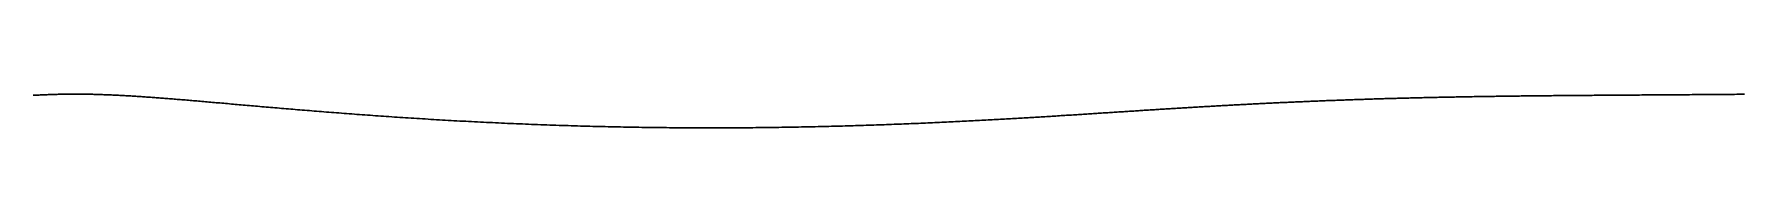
# Model space of a CAD drawing. Header units: inches. Extents: x 130170 to 284068, y 377793 to 804530.
# Drawn here: x 255763.7 to 255829.5, y 734738.8 to 734740.1 of the extents above; entities that cross this region are included whole.
import ezdxf

# ---------------------------------------------------------------- set-up
doc = ezdxf.new("R2010")
doc.units = ezdxf.units.IN
doc.header["$MEASUREMENT"] = 0
doc.layers.add('muni_il', color=7, linetype='Continuous')

msp = doc.modelspace()

# ---------------------------------------------------------------- linework, layer by layer
at = {"layer": 'muni_il'}
for points in [[(255763.634, 734740.082), (255763.673, 734740.084), (255763.712, 734740.086), (255763.751, 734740.088), (255763.789, 734740.09), (255763.828, 734740.092), (255763.867, 734740.094), (255763.905, 734740.096), (255763.944, 734740.098), (255763.983, 734740.099), (255764.021, 734740.101), (255764.059, 734740.103), (255764.098, 734740.104), (255764.136, 734740.106), (255764.175, 734740.107), (255764.213, 734740.109), (255764.251, 734740.11), (255764.29, 734740.112), (255764.328, 734740.113), (255764.366, 734740.114), (255764.405, 734740.115), (255764.443, 734740.116), (255764.481, 734740.117), (255764.519, 734740.118), (255764.558, 734740.119), (255764.596, 734740.12), (255764.634, 734740.121), (255764.673, 734740.122), (255764.711, 734740.123), (255764.749, 734740.123), (255764.788, 734740.124), (255764.826, 734740.125), (255764.865, 734740.125), (255764.903, 734740.126), (255764.942, 734740.126), (255764.98, 734740.127), (255765.019, 734740.127), (255765.058, 734740.127), (255765.097, 734740.127), (255765.136, 734740.127), (255765.174, 734740.128), (255765.213, 734740.128), (255765.253, 734740.128), (255765.292, 734740.128), (255765.331, 734740.128), (255765.37, 734740.127), (255765.41, 734740.127), (255765.449, 734740.127), (255765.489, 734740.127), (255765.528, 734740.126), (255765.568, 734740.126), (255765.608, 734740.125), (255765.648, 734740.125), (255765.688, 734740.124), (255765.729, 734740.124), (255765.769, 734740.123), (255765.81, 734740.122), (255765.85, 734740.122), (255765.891, 734740.121), (255765.932, 734740.12), (255765.973, 734740.119), (255766.014, 734740.118), (255766.056, 734740.117), (255766.098, 734740.116), (255766.139, 734740.114), (255766.181, 734740.113), (255766.223, 734740.112), (255766.266, 734740.11), (255766.308, 734740.109), (255766.351, 734740.107), (255766.394, 734740.106), (255766.437, 734740.104), (255766.48, 734740.103), (255766.524, 734740.101), (255766.567, 734740.099), (255766.611, 734740.097), (255766.655, 734740.095), (255766.7, 734740.094), (255766.744, 734740.092), (255766.789, 734740.089), (255766.834, 734740.087), (255766.879, 734740.085), (255766.925, 734740.083), (255766.971, 734740.081), (255767.017, 734740.078), (255767.063, 734740.076), (255767.11, 734740.073), (255767.156, 734740.071), (255767.204, 734740.068), (255767.251, 734740.065), (255767.299, 734740.063), (255767.347, 734740.06), (255767.395, 734740.057), (255767.444, 734740.054), (255767.492, 734740.051), (255767.542, 734740.048), (255767.591, 734740.045), (255767.641, 734740.042), (255767.691, 734740.038), (255767.741, 734740.035), (255767.792, 734740.032), (255767.843, 734740.028), (255767.895, 734740.025), (255767.946, 734740.021), (255767.999, 734740.017), (255768.051, 734740.014), (255768.104, 734740.01), (255768.157, 734740.006), (255768.211, 734740.002), (255768.264, 734739.998), (255768.319, 734739.994), (255768.373, 734739.99), (255768.428, 734739.986), (255768.484, 734739.982), (255768.54, 734739.978), (255768.596, 734739.973), (255768.652, 734739.969), (255768.709, 734739.965), (255768.767, 734739.96), (255768.824, 734739.956), (255768.882, 734739.951), (255768.941, 734739.946), (255769, 734739.942), (255769.059, 734739.937), (255769.119, 734739.932), (255769.179, 734739.927), (255769.24, 734739.922), (255769.301, 734739.917), (255769.363, 734739.912), (255769.425, 734739.907), (255769.487, 734739.902), (255769.55, 734739.896), (255769.613, 734739.891), (255769.677, 734739.886), (255769.741, 734739.88), (255769.805, 734739.875), (255769.87, 734739.869), (255769.936, 734739.863), (255770.002, 734739.858), (255770.068, 734739.852), (255770.135, 734739.846), (255770.203, 734739.84), (255770.27, 734739.835), (255770.339, 734739.829), (255770.407, 734739.823), (255770.477, 734739.817), (255770.546, 734739.811), (255770.616, 734739.805), (255770.687, 734739.798), (255770.758, 734739.792), (255770.83, 734739.786), (255770.902, 734739.78), (255770.974, 734739.773), (255771.047, 734739.767), (255771.121, 734739.76), (255771.195, 734739.754), (255771.27, 734739.747), (255771.345, 734739.741), (255771.42, 734739.734), (255771.496, 734739.727), (255771.572, 734739.721), (255771.649, 734739.714), (255771.727, 734739.707), (255771.805, 734739.7), (255771.883, 734739.693), (255771.962, 734739.687), (255772.041, 734739.68), (255772.121, 734739.673), (255772.202, 734739.666), (255772.282, 734739.659), (255772.364, 734739.651), (255772.446, 734739.644), (255772.528, 734739.637), (255772.611, 734739.63), (255772.694, 734739.623), (255772.778, 734739.616), (255772.862, 734739.608), (255772.947, 734739.601), (255773.032, 734739.594), (255773.118, 734739.587), (255773.204, 734739.579), (255773.291, 734739.572), (255773.378, 734739.565), (255773.466, 734739.557), (255773.554, 734739.55), (255773.643, 734739.542), (255773.732, 734739.535), (255773.821, 734739.527), (255773.911, 734739.52), (255774.002, 734739.512), (255774.093, 734739.505), (255774.184, 734739.497), (255774.276, 734739.49), (255774.369, 734739.482), (255774.462, 734739.475), (255774.555, 734739.467), (255774.649, 734739.46), (255774.743, 734739.452), (255774.837, 734739.445), (255774.933, 734739.437), (255775.028, 734739.43), (255775.124, 734739.422), (255775.221, 734739.415), (255775.318, 734739.407), (255775.415, 734739.4), (255775.512, 734739.392), (255775.611, 734739.385), (255775.709, 734739.377), (255775.808, 734739.37), (255775.908, 734739.362), (255776.008, 734739.355), (255776.108, 734739.347), (255776.208, 734739.34), (255776.31, 734739.332), (255776.411, 734739.325), (255776.513, 734739.318), (255776.615, 734739.31), (255776.718, 734739.303), (255776.821, 734739.295), (255776.924, 734739.288), (255777.028, 734739.281), (255777.132, 734739.274), (255777.237, 734739.266), (255777.342, 734739.259), (255777.447, 734739.252), (255777.553, 734739.245), (255777.659, 734739.238), (255777.765, 734739.231), (255777.872, 734739.224), (255777.979, 734739.217), (255778.086, 734739.21), (255778.194, 734739.203), (255778.302, 734739.196), (255778.41, 734739.189), (255778.519, 734739.182), (255778.628, 734739.175), (255778.737, 734739.169), (255778.847, 734739.162), (255778.957, 734739.155), (255779.067, 734739.149), (255779.177, 734739.142), (255779.288, 734739.136), (255779.399, 734739.129), (255779.51, 734739.123), (255779.622, 734739.116), (255779.734, 734739.11), (255779.846, 734739.104), (255779.958, 734739.098), (255780.071, 734739.091), (255780.184, 734739.085), (255780.297, 734739.079), (255780.41, 734739.073), (255780.524, 734739.067), (255780.638, 734739.061), (255780.752, 734739.056), (255780.866, 734739.05), (255780.98, 734739.044), (255781.095, 734739.038), (255781.21, 734739.033), (255781.325, 734739.027), (255781.44, 734739.022), (255781.556, 734739.016), (255781.671, 734739.011), (255781.787, 734739.006), (255781.903, 734739.001), (255782.019, 734738.996), (255782.135, 734738.991), (255782.252, 734738.986), (255782.368, 734738.981), (255782.485, 734738.976), (255782.602, 734738.971), (255782.719, 734738.966), (255782.836, 734738.962), (255782.953, 734738.957), (255783.07, 734738.953), (255783.188, 734738.948), (255783.305, 734738.944), (255783.423, 734738.94), (255783.541, 734738.936), (255783.658, 734738.931), (255783.776, 734738.927), (255783.894, 734738.923), (255784.012, 734738.92), (255784.13, 734738.916), (255784.248, 734738.912), (255784.367, 734738.908), (255784.485, 734738.905), (255784.603, 734738.901), (255784.722, 734738.898), (255784.84, 734738.895), (255784.958, 734738.891), (255785.077, 734738.888), (255785.195, 734738.885), (255785.314, 734738.882), (255785.432, 734738.879), (255785.55, 734738.876), (255785.669, 734738.873), (255785.787, 734738.871), (255785.906, 734738.868), (255786.024, 734738.866), (255786.143, 734738.863), (255786.261, 734738.861), (255786.379, 734738.858), (255786.497, 734738.856), (255786.616, 734738.854), (255786.734, 734738.852), (255786.852, 734738.85), (255786.97, 734738.848), (255787.088, 734738.846), (255787.206, 734738.844), (255787.324, 734738.843), (255787.441, 734738.841), (255787.559, 734738.84), (255787.677, 734738.838), (255787.794, 734738.837), (255787.912, 734738.836), (255788.029, 734738.835), (255788.146, 734738.833), (255788.263, 734738.832), (255788.38, 734738.831), (255788.497, 734738.831), (255788.614, 734738.83), (255788.73, 734738.829), (255788.847, 734738.829), (255788.963, 734738.828), (255789.079, 734738.828), (255789.195, 734738.827), (255789.311, 734738.827), (255789.426, 734738.827), (255789.542, 734738.826), (255789.657, 734738.826), (255789.772, 734738.826), (255789.887, 734738.826), (255790.002, 734738.826), (255790.117, 734738.827), (255790.231, 734738.827), (255790.345, 734738.827), (255790.459, 734738.828), (255790.573, 734738.828), (255790.687, 734738.829), (255790.8, 734738.829), (255790.913, 734738.83), (255791.026, 734738.831), (255791.139, 734738.832), (255791.251, 734738.833), (255791.363, 734738.834), (255791.475, 734738.835), (255791.587, 734738.836), (255791.699, 734738.837), (255791.81, 734738.838), (255791.921, 734738.84), (255792.032, 734738.841), (255792.142, 734738.842), (255792.253, 734738.844), (255792.362, 734738.846), (255792.472, 734738.847), (255792.582, 734738.849), (255792.691, 734738.851), (255792.8, 734738.852), (255792.908, 734738.854), (255793.017, 734738.856), (255793.125, 734738.858), (255793.233, 734738.86), (255793.34, 734738.862), (255793.447, 734738.864), (255793.554, 734738.867), (255793.661, 734738.869), (255793.767, 734738.871), (255793.873, 734738.874), (255793.978, 734738.876), (255794.084, 734738.879), (255794.189, 734738.881), (255794.294, 734738.884), (255794.398, 734738.886), (255794.502, 734738.889), (255794.606, 734738.892), (255794.709, 734738.895), (255794.812, 734738.898), (255794.915, 734738.9), (255795.017, 734738.903), (255795.12, 734738.906), (255795.221, 734738.909), (255795.323, 734738.912), (255795.424, 734738.916), (255795.524, 734738.919), (255795.625, 734738.922), (255795.725, 734738.925), (255795.825, 734738.928), (255795.924, 734738.932), (255796.023, 734738.935), (255796.121, 734738.938), (255796.22, 734738.942), (255796.318, 734738.945), (255796.415, 734738.949), (255796.512, 734738.952), (255796.609, 734738.956), (255796.706, 734738.959), (255796.802, 734738.963), (255796.897, 734738.967), (255796.993, 734738.97), (255797.088, 734738.974), (255797.183, 734738.978), (255797.277, 734738.982), (255797.371, 734738.985), (255797.464, 734738.989), (255797.557, 734738.993), (255797.65, 734738.997), (255797.743, 734739.001), (255797.835, 734739.005), (255797.926, 734739.009), (255798.018, 734739.013), (255798.108, 734739.017), (255798.199, 734739.021), (255798.289, 734739.025), (255798.379, 734739.029), (255798.469, 734739.033), (255798.558, 734739.037), (255798.646, 734739.041), (255798.735, 734739.045), (255798.823, 734739.049), (255798.91, 734739.054), (255798.997, 734739.058), (255799.084, 734739.062), (255799.171, 734739.066), (255799.257, 734739.071), (255799.342, 734739.075), (255799.428, 734739.079), (255799.513, 734739.083), (255799.597, 734739.088), (255799.681, 734739.092), (255799.765, 734739.096), (255799.849, 734739.101), (255799.932, 734739.105), (255800.014, 734739.109), (255800.097, 734739.114), (255800.179, 734739.118), (255800.26, 734739.122), (255800.342, 734739.127), (255800.423, 734739.131), (255800.503, 734739.135), (255800.583, 734739.14), (255800.663, 734739.144), (255800.743, 734739.149), (255800.822, 734739.153), (255800.9, 734739.157), (255800.979, 734739.162), (255801.057, 734739.166), (255801.134, 734739.17), (255801.212, 734739.175), (255801.289, 734739.179), (255801.365, 734739.184), (255801.442, 734739.188), (255801.518, 734739.193), (255801.593, 734739.197), (255801.668, 734739.201), (255801.743, 734739.206), (255801.818, 734739.21), (255801.892, 734739.214), (255801.966, 734739.219), (255802.04, 734739.223), (255802.113, 734739.228), (255802.186, 734739.232), (255802.258, 734739.236), (255802.331, 734739.241), (255802.402, 734739.245), (255802.474, 734739.249), (255802.545, 734739.254), (255802.616, 734739.258), (255802.687, 734739.262), (255802.757, 734739.267), (255802.827, 734739.271), (255802.897, 734739.275), (255802.966, 734739.28), (255803.036, 734739.284), (255803.104, 734739.288), (255803.173, 734739.293), (255803.241, 734739.297), (255803.309, 734739.301), (255803.377, 734739.305), (255803.444, 734739.31), (255803.511, 734739.314), (255803.578, 734739.318), (255803.644, 734739.322), (255803.71, 734739.327), (255803.776, 734739.331), (255803.842, 734739.335), (255803.907, 734739.339), (255803.973, 734739.343), (255804.037, 734739.347), (255804.102, 734739.352), (255804.166, 734739.356), (255804.23, 734739.36), (255804.294, 734739.364), (255804.358, 734739.368), (255804.421, 734739.372), (255804.484, 734739.376), (255804.547, 734739.38), (255804.609, 734739.384), (255804.672, 734739.388), (255804.734, 734739.392), (255804.796, 734739.396), (255804.857, 734739.4), (255804.919, 734739.404), (255804.98, 734739.408), (255805.041, 734739.412), (255805.101, 734739.416), (255805.162, 734739.42), (255805.222, 734739.424), (255805.282, 734739.428), (255805.342, 734739.432), (255805.402, 734739.436), (255805.461, 734739.439), (255805.521, 734739.443), (255805.58, 734739.447), (255805.639, 734739.451), (255805.697, 734739.455), (255805.756, 734739.458), (255805.814, 734739.462), (255805.872, 734739.466), (255805.93, 734739.47), (255805.988, 734739.474), (255806.045, 734739.477), (255806.103, 734739.481), (255806.16, 734739.485), (255806.217, 734739.488), (255806.274, 734739.492), (255806.331, 734739.496), (255806.387, 734739.499), (255806.444, 734739.503), (255806.5, 734739.506), (255806.556, 734739.51), (255806.612, 734739.513), (255806.668, 734739.517), (255806.724, 734739.521), (255806.779, 734739.524), (255806.835, 734739.528), (255806.89, 734739.531), (255806.945, 734739.535), (255807, 734739.538), (255807.055, 734739.542), (255807.11, 734739.545), (255807.165, 734739.549), (255807.219, 734739.552), (255807.274, 734739.555), (255807.328, 734739.559), (255807.382, 734739.562), (255807.436, 734739.565), (255807.49, 734739.569), (255807.544, 734739.572), (255807.598, 734739.575), (255807.652, 734739.579), (255807.705, 734739.582), (255807.759, 734739.585), (255807.812, 734739.589), (255807.866, 734739.592), (255807.919, 734739.595), (255807.972, 734739.598), (255808.025, 734739.602), (255808.078, 734739.605), (255808.131, 734739.608), (255808.184, 734739.611), (255808.237, 734739.614), (255808.29, 734739.617), (255808.342, 734739.621), (255808.395, 734739.624), (255808.448, 734739.627), (255808.5, 734739.63), (255808.553, 734739.633), (255808.605, 734739.636), (255808.658, 734739.639), (255808.71, 734739.642), (255808.762, 734739.645), (255808.814, 734739.648), (255808.867, 734739.651), (255808.919, 734739.654), (255808.971, 734739.657), (255809.023, 734739.66), (255809.075, 734739.663), (255809.127, 734739.666), (255809.179, 734739.669), (255809.231, 734739.672), (255809.283, 734739.675), (255809.335, 734739.678), (255809.387, 734739.681), (255809.439, 734739.684), (255809.491, 734739.687), (255809.543, 734739.69), (255809.595, 734739.692), (255809.646, 734739.695), (255809.698, 734739.698), (255809.75, 734739.701), (255809.802, 734739.704), (255809.854, 734739.707), (255809.906, 734739.709), (255809.957, 734739.712), (255810.009, 734739.715), (255810.061, 734739.718), (255810.113, 734739.721), (255810.165, 734739.723), (255810.217, 734739.726), (255810.269, 734739.729), (255810.321, 734739.731), (255810.373, 734739.734), (255810.424, 734739.737), (255810.477, 734739.739), (255810.529, 734739.742), (255810.581, 734739.745), (255810.633, 734739.748), (255810.685, 734739.75), (255810.737, 734739.753), (255810.789, 734739.756), (255810.841, 734739.758), (255810.893, 734739.761), (255810.946, 734739.763), (255810.998, 734739.766), (255811.05, 734739.769), (255811.103, 734739.771), (255811.155, 734739.774), (255811.207, 734739.776), (255811.26, 734739.779), (255811.312, 734739.781), (255811.365, 734739.784), (255811.418, 734739.786), (255811.47, 734739.789), (255811.523, 734739.791), (255811.576, 734739.794), (255811.629, 734739.796), (255811.682, 734739.799), (255811.734, 734739.801), (255811.787, 734739.804), (255811.84, 734739.806), (255811.894, 734739.809), (255811.947, 734739.811), (255812, 734739.814), (255812.053, 734739.816), (255812.107, 734739.818), (255812.16, 734739.821), (255812.214, 734739.823), (255812.267, 734739.826), (255812.321, 734739.828), (255812.375, 734739.83), (255812.429, 734739.833), (255812.482, 734739.835), (255812.536, 734739.837), (255812.59, 734739.84), (255812.645, 734739.842), (255812.699, 734739.844), (255812.753, 734739.847), (255812.807, 734739.849), (255812.862, 734739.851), (255812.916, 734739.853), (255812.971, 734739.856), (255813.026, 734739.858), (255813.08, 734739.86), (255813.135, 734739.862), (255813.19, 734739.865), (255813.245, 734739.867), (255813.3, 734739.869), (255813.356, 734739.871), (255813.411, 734739.873), (255813.467, 734739.876), (255813.522, 734739.878), (255813.578, 734739.88), (255813.633, 734739.882), (255813.689, 734739.884), (255813.745, 734739.886), (255813.801, 734739.888), (255813.857, 734739.891), (255813.914, 734739.893), (255813.97, 734739.895), (255814.026, 734739.897), (255814.083, 734739.899), (255814.14, 734739.901), (255814.197, 734739.903), (255814.254, 734739.905), (255814.311, 734739.907), (255814.368, 734739.909), (255814.425, 734739.911), (255814.482, 734739.913), (255814.54, 734739.915), (255814.598, 734739.917), (255814.655, 734739.919), (255814.713, 734739.921), (255814.771, 734739.923), (255814.829, 734739.925), (255814.887, 734739.927), (255814.946, 734739.929), (255815.004, 734739.931), (255815.063, 734739.932), (255815.122, 734739.934), (255815.181, 734739.936), (255815.24, 734739.938), (255815.299, 734739.94), (255815.358, 734739.942), (255815.418, 734739.944), (255815.477, 734739.945), (255815.537, 734739.947), (255815.597, 734739.949), (255815.657, 734739.951), (255815.717, 734739.953), (255815.777, 734739.954), (255815.838, 734739.956), (255815.898, 734739.958), (255815.959, 734739.959), (255816.02, 734739.961), (255816.081, 734739.963), (255816.142, 734739.965), (255816.204, 734739.966), (255816.265, 734739.968), (255816.327, 734739.97), (255816.389, 734739.971), (255816.451, 734739.973), (255816.513, 734739.975), (255816.575, 734739.976), (255816.638, 734739.978), (255816.7, 734739.979), (255816.763, 734739.981), (255816.826, 734739.983), (255816.889, 734739.984), (255816.953, 734739.986), (255817.016, 734739.987), (255817.08, 734739.989), (255817.144, 734739.99), (255817.208, 734739.992), (255817.272, 734739.993), (255817.336, 734739.995), (255817.401, 734739.996), (255817.466, 734739.998), (255817.531, 734739.999), (255817.596, 734740.001), (255817.661, 734740.002), (255817.727, 734740.003), (255817.792, 734740.005), (255817.858, 734740.006), (255817.924, 734740.008), (255817.991, 734740.009), (255818.057, 734740.01), (255818.124, 734740.011), (255818.191, 734740.013), (255818.258, 734740.014), (255818.325, 734740.015), (255818.393, 734740.017), (255818.46, 734740.018), (255818.528, 734740.019), (255818.596, 734740.021), (255818.665, 734740.022), (255818.733, 734740.023), (255818.802, 734740.024), (255818.871, 734740.025), (255818.94, 734740.027), (255819.01, 734740.028), (255819.079, 734740.029), (255819.149, 734740.03), (255819.219, 734740.031), (255819.289, 734740.032), (255819.36, 734740.034), (255819.43, 734740.035), (255819.501, 734740.036), (255819.572, 734740.037), (255819.644, 734740.038), (255819.716, 734740.039), (255819.787, 734740.04), (255819.86, 734740.041), (255819.932, 734740.042), (255820.004, 734740.043), (255820.077, 734740.044), (255820.15, 734740.045), (255820.223, 734740.046), (255820.297, 734740.047), (255820.371, 734740.048), (255820.445, 734740.049), (255820.519, 734740.05), (255820.593, 734740.051), (255820.668, 734740.052), (255820.743, 734740.053), (255820.818, 734740.054), (255820.894, 734740.055), (255820.969, 734740.056), (255821.045, 734740.056), (255821.122, 734740.057), (255821.198, 734740.058), (255821.275, 734740.059), (255821.351, 734740.06), (255821.429, 734740.061), (255821.506, 734740.062), (255821.584, 734740.062), (255821.662, 734740.063), (255821.74, 734740.064), (255821.819, 734740.065), (255821.897, 734740.066), (255821.976, 734740.066), (255822.055, 734740.067), (255822.135, 734740.068), (255822.215, 734740.069), (255822.295, 734740.069), (255822.375, 734740.07), (255822.455, 734740.071), (255822.536, 734740.072), (255822.617, 734740.072), (255822.698, 734740.073), (255822.78, 734740.074), (255822.862, 734740.075), (255822.944, 734740.075), (255823.026, 734740.076), (255823.109, 734740.077), (255823.192, 734740.077), (255823.275, 734740.078), (255823.358, 734740.079), (255823.442, 734740.079), (255823.526, 734740.08), (255823.61, 734740.081), (255823.694, 734740.081), (255823.779, 734740.082), (255823.864, 734740.083), (255823.949, 734740.083), (255824.034, 734740.084), (255824.12, 734740.085), (255824.206, 734740.085), (255824.292, 734740.086), (255824.378, 734740.086), (255824.465, 734740.087), (255824.552, 734740.088), (255824.639, 734740.088), (255824.726, 734740.089), (255824.814, 734740.089), (255824.902, 734740.09), (255824.99, 734740.091), (255825.078, 734740.091), (255825.167, 734740.092), (255825.256, 734740.092), (255825.345, 734740.093), (255825.434, 734740.094), (255825.524, 734740.094), (255825.614, 734740.095), (255825.704, 734740.095), (255825.794, 734740.096), (255825.884, 734740.097), (255825.975, 734740.097), (255826.066, 734740.098), (255826.157, 734740.098), (255826.249, 734740.099), (255826.34, 734740.1), (255826.432, 734740.1), (255826.524, 734740.101), (255826.616, 734740.101), (255826.709, 734740.102), (255826.802, 734740.103), (255826.895, 734740.103), (255826.988, 734740.104), (255827.081, 734740.105), (255827.174, 734740.105), (255827.268, 734740.106), (255827.362, 734740.106), (255827.456, 734740.107), (255827.55, 734740.108), (255827.645, 734740.108), (255827.74, 734740.109), (255827.834, 734740.11), (255827.929, 734740.11), (255828.025, 734740.111), (255828.12, 734740.111), (255828.215, 734740.112), (255828.311, 734740.113), (255828.407, 734740.113), (255828.503, 734740.114), (255828.599, 734740.115), (255828.696, 734740.115), (255828.792, 734740.116), (255828.889, 734740.117), (255828.985, 734740.118), (255829.082, 734740.118), (255829.179, 734740.119), (255829.277, 734740.12), (255829.374, 734740.12), (255829.471, 734740.121), (255829.569, 734740.122)], [(255829.569, 734740.122), (255829.471, 734740.121), (255829.374, 734740.12), (255829.277, 734740.12), (255829.179, 734740.119), (255829.082, 734740.118), (255828.985, 734740.118), (255828.889, 734740.117), (255828.792, 734740.116), (255828.696, 734740.115), (255828.599, 734740.115), (255828.503, 734740.114), (255828.407, 734740.113), (255828.311, 734740.113), (255828.215, 734740.112), (255828.12, 734740.111), (255828.025, 734740.111), (255827.929, 734740.11), (255827.834, 734740.11), (255827.74, 734740.109), (255827.645, 734740.108), (255827.55, 734740.108), (255827.456, 734740.107), (255827.362, 734740.106), (255827.268, 734740.106), (255827.174, 734740.105), (255827.081, 734740.105), (255826.988, 734740.104), (255826.895, 734740.103), (255826.802, 734740.103), (255826.709, 734740.102), (255826.616, 734740.101), (255826.524, 734740.101), (255826.432, 734740.1), (255826.34, 734740.1), (255826.249, 734740.099), (255826.157, 734740.098), (255826.066, 734740.098), (255825.975, 734740.097), (255825.884, 734740.097), (255825.794, 734740.096), (255825.704, 734740.095), (255825.614, 734740.095), (255825.524, 734740.094), (255825.434, 734740.094), (255825.345, 734740.093), (255825.256, 734740.092), (255825.167, 734740.092), (255825.078, 734740.091), (255824.99, 734740.091), (255824.902, 734740.09), (255824.814, 734740.089), (255824.726, 734740.089), (255824.639, 734740.088), (255824.552, 734740.088), (255824.465, 734740.087), (255824.378, 734740.086), (255824.292, 734740.086), (255824.206, 734740.085), (255824.12, 734740.085), (255824.034, 734740.084), (255823.949, 734740.083), (255823.864, 734740.083), (255823.779, 734740.082), (255823.694, 734740.081), (255823.61, 734740.081), (255823.526, 734740.08), (255823.442, 734740.079), (255823.358, 734740.079), (255823.275, 734740.078), (255823.192, 734740.077), (255823.109, 734740.077), (255823.026, 734740.076), (255822.944, 734740.075), (255822.862, 734740.075), (255822.78, 734740.074), (255822.698, 734740.073), (255822.617, 734740.072), (255822.536, 734740.072), (255822.455, 734740.071), (255822.375, 734740.07), (255822.295, 734740.069), (255822.215, 734740.069), (255822.135, 734740.068), (255822.055, 734740.067), (255821.976, 734740.066), (255821.897, 734740.066), (255821.819, 734740.065), (255821.74, 734740.064), (255821.662, 734740.063), (255821.584, 734740.062), (255821.506, 734740.062), (255821.429, 734740.061), (255821.351, 734740.06), (255821.275, 734740.059), (255821.198, 734740.058), (255821.122, 734740.057), (255821.045, 734740.056), (255820.969, 734740.056), (255820.894, 734740.055), (255820.818, 734740.054), (255820.743, 734740.053), (255820.668, 734740.052), (255820.593, 734740.051), (255820.519, 734740.05), (255820.445, 734740.049), (255820.371, 734740.048), (255820.297, 734740.047), (255820.223, 734740.046), (255820.15, 734740.045), (255820.077, 734740.044), (255820.004, 734740.043), (255819.932, 734740.042), (255819.86, 734740.041), (255819.787, 734740.04), (255819.716, 734740.039), (255819.644, 734740.038), (255819.572, 734740.037), (255819.501, 734740.036), (255819.43, 734740.035), (255819.36, 734740.034), (255819.289, 734740.032), (255819.219, 734740.031), (255819.149, 734740.03), (255819.079, 734740.029), (255819.01, 734740.028), (255818.94, 734740.027), (255818.871, 734740.025), (255818.802, 734740.024), (255818.733, 734740.023), (255818.665, 734740.022), (255818.596, 734740.021), (255818.528, 734740.019), (255818.46, 734740.018), (255818.393, 734740.017), (255818.325, 734740.015), (255818.258, 734740.014), (255818.191, 734740.013), (255818.124, 734740.011), (255818.057, 734740.01), (255817.991, 734740.009), (255817.924, 734740.008), (255817.858, 734740.006), (255817.792, 734740.005), (255817.727, 734740.003), (255817.661, 734740.002), (255817.596, 734740.001), (255817.531, 734739.999), (255817.466, 734739.998), (255817.401, 734739.996), (255817.336, 734739.995), (255817.272, 734739.993), (255817.208, 734739.992), (255817.144, 734739.99), (255817.08, 734739.989), (255817.016, 734739.987), (255816.953, 734739.986), (255816.889, 734739.984), (255816.826, 734739.983), (255816.763, 734739.981), (255816.7, 734739.979), (255816.638, 734739.978), (255816.575, 734739.976), (255816.513, 734739.975), (255816.451, 734739.973), (255816.389, 734739.971), (255816.327, 734739.97), (255816.265, 734739.968), (255816.204, 734739.966), (255816.142, 734739.965), (255816.081, 734739.963), (255816.02, 734739.961), (255815.959, 734739.959), (255815.898, 734739.958), (255815.838, 734739.956), (255815.777, 734739.954), (255815.717, 734739.953), (255815.657, 734739.951), (255815.597, 734739.949), (255815.537, 734739.947), (255815.477, 734739.945), (255815.418, 734739.944), (255815.358, 734739.942), (255815.299, 734739.94), (255815.24, 734739.938), (255815.181, 734739.936), (255815.122, 734739.934), (255815.063, 734739.932), (255815.004, 734739.931), (255814.946, 734739.929), (255814.887, 734739.927), (255814.829, 734739.925), (255814.771, 734739.923), (255814.713, 734739.921), (255814.655, 734739.919), (255814.598, 734739.917), (255814.54, 734739.915), (255814.482, 734739.913), (255814.425, 734739.911), (255814.368, 734739.909), (255814.311, 734739.907), (255814.254, 734739.905), (255814.197, 734739.903), (255814.14, 734739.901), (255814.083, 734739.899), (255814.026, 734739.897), (255813.97, 734739.895), (255813.914, 734739.893), (255813.857, 734739.891), (255813.801, 734739.888), (255813.745, 734739.886), (255813.689, 734739.884), (255813.633, 734739.882), (255813.578, 734739.88), (255813.522, 734739.878), (255813.467, 734739.876), (255813.411, 734739.873), (255813.356, 734739.871), (255813.3, 734739.869), (255813.245, 734739.867), (255813.19, 734739.865), (255813.135, 734739.862), (255813.08, 734739.86), (255813.026, 734739.858), (255812.971, 734739.856), (255812.916, 734739.853), (255812.862, 734739.851), (255812.807, 734739.849), (255812.753, 734739.847), (255812.699, 734739.844), (255812.645, 734739.842), (255812.59, 734739.84), (255812.536, 734739.837), (255812.482, 734739.835), (255812.429, 734739.833), (255812.375, 734739.83), (255812.321, 734739.828), (255812.267, 734739.826), (255812.214, 734739.823), (255812.16, 734739.821), (255812.107, 734739.818), (255812.053, 734739.816), (255812, 734739.814), (255811.947, 734739.811), (255811.894, 734739.809), (255811.84, 734739.806), (255811.787, 734739.804), (255811.734, 734739.801), (255811.682, 734739.799), (255811.629, 734739.796), (255811.576, 734739.794), (255811.523, 734739.791), (255811.47, 734739.789), (255811.418, 734739.786), (255811.365, 734739.784), (255811.312, 734739.781), (255811.26, 734739.779), (255811.207, 734739.776), (255811.155, 734739.774), (255811.103, 734739.771), (255811.05, 734739.769), (255810.998, 734739.766), (255810.946, 734739.763), (255810.893, 734739.761), (255810.841, 734739.758), (255810.789, 734739.756), (255810.737, 734739.753), (255810.685, 734739.75), (255810.633, 734739.748), (255810.581, 734739.745), (255810.529, 734739.742), (255810.477, 734739.739), (255810.424, 734739.737), (255810.373, 734739.734), (255810.321, 734739.731), (255810.269, 734739.729), (255810.217, 734739.726), (255810.165, 734739.723), (255810.113, 734739.721), (255810.061, 734739.718), (255810.009, 734739.715), (255809.957, 734739.712), (255809.906, 734739.709), (255809.854, 734739.707), (255809.802, 734739.704), (255809.75, 734739.701), (255809.698, 734739.698), (255809.646, 734739.695), (255809.595, 734739.692), (255809.543, 734739.69), (255809.491, 734739.687), (255809.439, 734739.684), (255809.387, 734739.681), (255809.335, 734739.678), (255809.283, 734739.675), (255809.231, 734739.672), (255809.179, 734739.669), (255809.127, 734739.666), (255809.075, 734739.663), (255809.023, 734739.66), (255808.971, 734739.657), (255808.919, 734739.654), (255808.867, 734739.651), (255808.814, 734739.648), (255808.762, 734739.645), (255808.71, 734739.642), (255808.658, 734739.639), (255808.605, 734739.636), (255808.553, 734739.633), (255808.5, 734739.63), (255808.448, 734739.627), (255808.395, 734739.624), (255808.342, 734739.621), (255808.29, 734739.617), (255808.237, 734739.614), (255808.184, 734739.611), (255808.131, 734739.608), (255808.078, 734739.605), (255808.025, 734739.602), (255807.972, 734739.598), (255807.919, 734739.595), (255807.866, 734739.592), (255807.812, 734739.589), (255807.759, 734739.585), (255807.705, 734739.582), (255807.652, 734739.579), (255807.598, 734739.575), (255807.544, 734739.572), (255807.49, 734739.569), (255807.436, 734739.565), (255807.382, 734739.562), (255807.328, 734739.559), (255807.274, 734739.555), (255807.219, 734739.552), (255807.165, 734739.549), (255807.11, 734739.545), (255807.055, 734739.542), (255807, 734739.538), (255806.945, 734739.535), (255806.89, 734739.531), (255806.835, 734739.528), (255806.779, 734739.524), (255806.724, 734739.521), (255806.668, 734739.517), (255806.612, 734739.513), (255806.556, 734739.51), (255806.5, 734739.506), (255806.444, 734739.503), (255806.387, 734739.499), (255806.331, 734739.496), (255806.274, 734739.492), (255806.217, 734739.488), (255806.16, 734739.485), (255806.103, 734739.481), (255806.045, 734739.477), (255805.988, 734739.474), (255805.93, 734739.47), (255805.872, 734739.466), (255805.814, 734739.462), (255805.756, 734739.458), (255805.697, 734739.455), (255805.639, 734739.451), (255805.58, 734739.447), (255805.521, 734739.443), (255805.461, 734739.439), (255805.402, 734739.436), (255805.342, 734739.432), (255805.282, 734739.428), (255805.222, 734739.424), (255805.162, 734739.42), (255805.101, 734739.416), (255805.041, 734739.412), (255804.98, 734739.408), (255804.919, 734739.404), (255804.857, 734739.4), (255804.796, 734739.396), (255804.734, 734739.392), (255804.672, 734739.388), (255804.609, 734739.384), (255804.547, 734739.38), (255804.484, 734739.376), (255804.421, 734739.372), (255804.358, 734739.368), (255804.294, 734739.364), (255804.23, 734739.36), (255804.166, 734739.356), (255804.102, 734739.352), (255804.037, 734739.347), (255803.973, 734739.343), (255803.907, 734739.339), (255803.842, 734739.335), (255803.776, 734739.331), (255803.71, 734739.327), (255803.644, 734739.322), (255803.578, 734739.318), (255803.511, 734739.314), (255803.444, 734739.31), (255803.377, 734739.305), (255803.309, 734739.301), (255803.241, 734739.297), (255803.173, 734739.293), (255803.104, 734739.288), (255803.036, 734739.284), (255802.966, 734739.28), (255802.897, 734739.275), (255802.827, 734739.271), (255802.757, 734739.267), (255802.687, 734739.262), (255802.616, 734739.258), (255802.545, 734739.254), (255802.474, 734739.249), (255802.402, 734739.245), (255802.331, 734739.241), (255802.258, 734739.236), (255802.186, 734739.232), (255802.113, 734739.228), (255802.04, 734739.223), (255801.966, 734739.219), (255801.892, 734739.214), (255801.818, 734739.21), (255801.743, 734739.206), (255801.668, 734739.201), (255801.593, 734739.197), (255801.518, 734739.193), (255801.442, 734739.188), (255801.365, 734739.184), (255801.289, 734739.179), (255801.212, 734739.175), (255801.134, 734739.17), (255801.057, 734739.166), (255800.979, 734739.162), (255800.9, 734739.157), (255800.822, 734739.153), (255800.743, 734739.149), (255800.663, 734739.144), (255800.583, 734739.14), (255800.503, 734739.135), (255800.423, 734739.131), (255800.342, 734739.127), (255800.26, 734739.122), (255800.179, 734739.118), (255800.097, 734739.114), (255800.014, 734739.109), (255799.932, 734739.105), (255799.849, 734739.101), (255799.765, 734739.096), (255799.681, 734739.092), (255799.597, 734739.088), (255799.513, 734739.083), (255799.428, 734739.079), (255799.342, 734739.075), (255799.257, 734739.071), (255799.171, 734739.066), (255799.084, 734739.062), (255798.997, 734739.058), (255798.91, 734739.054), (255798.823, 734739.049), (255798.735, 734739.045), (255798.646, 734739.041), (255798.558, 734739.037), (255798.469, 734739.033), (255798.379, 734739.029), (255798.289, 734739.025), (255798.199, 734739.021), (255798.108, 734739.017), (255798.018, 734739.013), (255797.926, 734739.009), (255797.835, 734739.005), (255797.743, 734739.001), (255797.65, 734738.997), (255797.557, 734738.993), (255797.464, 734738.989), (255797.371, 734738.985), (255797.277, 734738.982), (255797.183, 734738.978), (255797.088, 734738.974), (255796.993, 734738.97), (255796.897, 734738.967), (255796.802, 734738.963), (255796.706, 734738.959), (255796.609, 734738.956), (255796.512, 734738.952), (255796.415, 734738.949), (255796.318, 734738.945), (255796.22, 734738.942), (255796.121, 734738.938), (255796.023, 734738.935), (255795.924, 734738.932), (255795.825, 734738.928), (255795.725, 734738.925), (255795.625, 734738.922), (255795.524, 734738.919), (255795.424, 734738.916), (255795.323, 734738.912), (255795.221, 734738.909), (255795.12, 734738.906), (255795.017, 734738.903), (255794.915, 734738.9), (255794.812, 734738.898), (255794.709, 734738.895), (255794.606, 734738.892), (255794.502, 734738.889), (255794.398, 734738.886), (255794.294, 734738.884), (255794.189, 734738.881), (255794.084, 734738.879), (255793.978, 734738.876), (255793.873, 734738.874), (255793.767, 734738.871), (255793.661, 734738.869), (255793.554, 734738.867), (255793.447, 734738.864), (255793.34, 734738.862), (255793.233, 734738.86), (255793.125, 734738.858), (255793.017, 734738.856), (255792.908, 734738.854), (255792.8, 734738.852), (255792.691, 734738.851), (255792.582, 734738.849), (255792.472, 734738.847), (255792.362, 734738.846), (255792.253, 734738.844), (255792.142, 734738.842), (255792.032, 734738.841), (255791.921, 734738.84), (255791.81, 734738.838), (255791.699, 734738.837), (255791.587, 734738.836), (255791.475, 734738.835), (255791.363, 734738.834), (255791.251, 734738.833), (255791.139, 734738.832), (255791.026, 734738.831), (255790.913, 734738.83), (255790.8, 734738.829), (255790.687, 734738.829), (255790.573, 734738.828), (255790.459, 734738.828), (255790.345, 734738.827), (255790.231, 734738.827), (255790.117, 734738.827), (255790.002, 734738.826), (255789.887, 734738.826), (255789.772, 734738.826), (255789.657, 734738.826), (255789.542, 734738.826), (255789.426, 734738.827), (255789.311, 734738.827), (255789.195, 734738.827), (255789.079, 734738.828), (255788.963, 734738.828), (255788.847, 734738.829), (255788.73, 734738.829), (255788.614, 734738.83), (255788.497, 734738.831), (255788.38, 734738.831), (255788.263, 734738.832), (255788.146, 734738.833), (255788.029, 734738.835), (255787.912, 734738.836), (255787.794, 734738.837), (255787.677, 734738.838), (255787.559, 734738.84), (255787.441, 734738.841), (255787.324, 734738.843), (255787.206, 734738.844), (255787.088, 734738.846), (255786.97, 734738.848), (255786.852, 734738.85), (255786.734, 734738.852), (255786.616, 734738.854), (255786.497, 734738.856), (255786.379, 734738.858), (255786.261, 734738.861), (255786.143, 734738.863), (255786.024, 734738.866), (255785.906, 734738.868), (255785.787, 734738.871), (255785.669, 734738.873), (255785.55, 734738.876), (255785.432, 734738.879), (255785.314, 734738.882), (255785.195, 734738.885), (255785.077, 734738.888), (255784.958, 734738.891), (255784.84, 734738.895), (255784.722, 734738.898), (255784.603, 734738.901), (255784.485, 734738.905), (255784.367, 734738.908), (255784.248, 734738.912), (255784.13, 734738.916), (255784.012, 734738.92), (255783.894, 734738.923), (255783.776, 734738.927), (255783.658, 734738.931), (255783.541, 734738.936), (255783.423, 734738.94), (255783.305, 734738.944), (255783.188, 734738.948), (255783.07, 734738.953), (255782.953, 734738.957), (255782.836, 734738.962), (255782.719, 734738.966), (255782.602, 734738.971), (255782.485, 734738.976), (255782.368, 734738.981), (255782.252, 734738.986), (255782.135, 734738.991), (255782.019, 734738.996), (255781.903, 734739.001), (255781.787, 734739.006), (255781.671, 734739.011), (255781.556, 734739.016), (255781.44, 734739.022), (255781.325, 734739.027), (255781.21, 734739.033), (255781.095, 734739.038), (255780.98, 734739.044), (255780.866, 734739.05), (255780.752, 734739.056), (255780.638, 734739.061), (255780.524, 734739.067), (255780.41, 734739.073), (255780.297, 734739.079), (255780.184, 734739.085), (255780.071, 734739.091), (255779.958, 734739.098), (255779.846, 734739.104), (255779.734, 734739.11), (255779.622, 734739.116), (255779.51, 734739.123), (255779.399, 734739.129), (255779.288, 734739.136), (255779.177, 734739.142), (255779.067, 734739.149), (255778.957, 734739.155), (255778.847, 734739.162), (255778.737, 734739.169), (255778.628, 734739.175), (255778.519, 734739.182), (255778.41, 734739.189), (255778.302, 734739.196), (255778.194, 734739.203), (255778.086, 734739.21), (255777.979, 734739.217), (255777.872, 734739.224), (255777.765, 734739.231), (255777.659, 734739.238), (255777.553, 734739.245), (255777.447, 734739.252), (255777.342, 734739.259), (255777.237, 734739.266), (255777.132, 734739.274), (255777.028, 734739.281), (255776.924, 734739.288), (255776.821, 734739.295), (255776.718, 734739.303), (255776.615, 734739.31), (255776.513, 734739.318), (255776.411, 734739.325), (255776.31, 734739.332), (255776.208, 734739.34), (255776.108, 734739.347), (255776.008, 734739.355), (255775.908, 734739.362), (255775.808, 734739.37), (255775.709, 734739.377), (255775.611, 734739.385), (255775.512, 734739.392), (255775.415, 734739.4), (255775.318, 734739.407), (255775.221, 734739.415), (255775.124, 734739.422), (255775.028, 734739.43), (255774.933, 734739.437), (255774.837, 734739.445), (255774.743, 734739.452), (255774.649, 734739.46), (255774.555, 734739.467), (255774.462, 734739.475), (255774.369, 734739.482), (255774.276, 734739.49), (255774.184, 734739.497), (255774.093, 734739.505), (255774.002, 734739.512), (255773.911, 734739.52), (255773.821, 734739.527), (255773.732, 734739.535), (255773.643, 734739.542), (255773.554, 734739.55), (255773.466, 734739.557), (255773.378, 734739.565), (255773.291, 734739.572), (255773.204, 734739.579), (255773.118, 734739.587), (255773.032, 734739.594), (255772.947, 734739.601), (255772.862, 734739.608), (255772.778, 734739.616), (255772.694, 734739.623), (255772.611, 734739.63), (255772.528, 734739.637), (255772.446, 734739.644), (255772.364, 734739.651), (255772.282, 734739.659), (255772.202, 734739.666), (255772.121, 734739.673), (255772.041, 734739.68), (255771.962, 734739.687), (255771.883, 734739.693), (255771.805, 734739.7), (255771.727, 734739.707), (255771.649, 734739.714), (255771.572, 734739.721), (255771.496, 734739.727), (255771.42, 734739.734), (255771.345, 734739.741), (255771.27, 734739.747), (255771.195, 734739.754), (255771.121, 734739.76), (255771.047, 734739.767), (255770.974, 734739.773), (255770.902, 734739.78), (255770.83, 734739.786), (255770.758, 734739.792), (255770.687, 734739.798), (255770.616, 734739.805), (255770.546, 734739.811), (255770.477, 734739.817), (255770.407, 734739.823), (255770.339, 734739.829), (255770.27, 734739.835), (255770.203, 734739.84), (255770.135, 734739.846), (255770.068, 734739.852), (255770.002, 734739.858), (255769.936, 734739.863), (255769.87, 734739.869), (255769.805, 734739.875), (255769.741, 734739.88), (255769.677, 734739.886), (255769.613, 734739.891), (255769.55, 734739.896), (255769.487, 734739.902), (255769.425, 734739.907), (255769.363, 734739.912), (255769.301, 734739.917), (255769.24, 734739.922), (255769.179, 734739.927), (255769.119, 734739.932), (255769.059, 734739.937), (255769, 734739.942), (255768.941, 734739.946), (255768.882, 734739.951), (255768.824, 734739.956), (255768.767, 734739.96), (255768.709, 734739.965), (255768.652, 734739.969), (255768.596, 734739.973), (255768.54, 734739.978), (255768.484, 734739.982), (255768.428, 734739.986), (255768.373, 734739.99), (255768.319, 734739.994), (255768.264, 734739.998), (255768.211, 734740.002), (255768.157, 734740.006), (255768.104, 734740.01), (255768.051, 734740.014), (255767.999, 734740.017), (255767.946, 734740.021), (255767.895, 734740.025), (255767.843, 734740.028), (255767.792, 734740.032), (255767.741, 734740.035), (255767.691, 734740.038), (255767.641, 734740.042), (255767.591, 734740.045), (255767.542, 734740.048), (255767.492, 734740.051), (255767.444, 734740.054), (255767.395, 734740.057), (255767.347, 734740.06), (255767.299, 734740.063), (255767.251, 734740.065), (255767.204, 734740.068), (255767.156, 734740.071), (255767.11, 734740.073), (255767.063, 734740.076), (255767.017, 734740.078), (255766.971, 734740.081), (255766.925, 734740.083), (255766.879, 734740.085), (255766.834, 734740.087), (255766.789, 734740.089), (255766.744, 734740.092), (255766.7, 734740.094), (255766.655, 734740.095), (255766.611, 734740.097), (255766.567, 734740.099), (255766.524, 734740.101), (255766.48, 734740.103), (255766.437, 734740.104), (255766.394, 734740.106), (255766.351, 734740.107), (255766.308, 734740.109), (255766.266, 734740.11), (255766.223, 734740.112), (255766.181, 734740.113), (255766.139, 734740.114), (255766.098, 734740.116), (255766.056, 734740.117), (255766.014, 734740.118), (255765.973, 734740.119), (255765.932, 734740.12), (255765.891, 734740.121), (255765.85, 734740.122), (255765.81, 734740.122), (255765.769, 734740.123), (255765.729, 734740.124), (255765.688, 734740.124), (255765.648, 734740.125), (255765.608, 734740.125), (255765.568, 734740.126), (255765.528, 734740.126), (255765.489, 734740.127), (255765.449, 734740.127), (255765.41, 734740.127), (255765.37, 734740.127), (255765.331, 734740.128), (255765.292, 734740.128), (255765.253, 734740.128), (255765.213, 734740.128), (255765.174, 734740.128), (255765.136, 734740.127), (255765.097, 734740.127), (255765.058, 734740.127), (255765.019, 734740.127), (255764.98, 734740.127), (255764.942, 734740.126), (255764.903, 734740.126), (255764.865, 734740.125), (255764.826, 734740.125), (255764.788, 734740.124), (255764.749, 734740.123), (255764.711, 734740.123), (255764.673, 734740.122), (255764.634, 734740.121), (255764.596, 734740.12), (255764.558, 734740.119), (255764.519, 734740.118), (255764.481, 734740.117), (255764.443, 734740.116), (255764.405, 734740.115), (255764.366, 734740.114), (255764.328, 734740.113), (255764.29, 734740.112), (255764.251, 734740.11), (255764.213, 734740.109), (255764.175, 734740.107), (255764.136, 734740.106), (255764.098, 734740.104), (255764.059, 734740.103), (255764.021, 734740.101), (255763.983, 734740.099), (255763.944, 734740.098), (255763.905, 734740.096), (255763.867, 734740.094), (255763.828, 734740.092), (255763.789, 734740.09), (255763.751, 734740.088), (255763.712, 734740.086), (255763.673, 734740.084), (255763.634, 734740.082)]]:
    msp.add_lwpolyline(points, dxfattribs=at)

doc.saveas('drawing.dxf')
